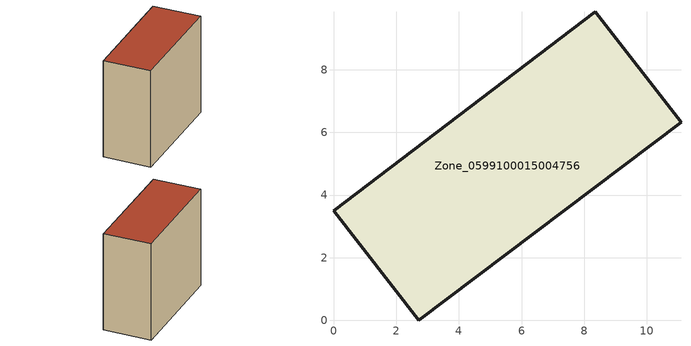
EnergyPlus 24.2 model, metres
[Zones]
Zone_0599100015004756
 floor ground (C_G): 11.09,6.33 2.71,0 0,3.49 8.35,9.86 z0.84
 wall outside (C_F): 2.71,0 11.09,6.33 8.35,9.86 0,3.49 2.71,0 z0.84:10.29
 roof outside (C_R): 8.35,9.86 0,3.49 2.71,0 11.09,6.33 z10.29
[BUILDING]
Pand.0599100015004756: North Axis=0; Terrain=City; Loads Convergence Tolerance Value=0.04; Temperature Convergence Tolerance Value=0.4; Solar Distribution=FullExterior; Maximum Number of Warmup Days=25; Minimum Number of Warmup Days=1
[Site:Location]
Rotterdam.The.Hague.AP_ZH_NLD Design_Conditions: Latitude=51.96; Longitude=4.45; Time Zone=1; Elevation=-4.5
[SITE:GROUNDTEMPERATURE:BUILDINGSURFACE]
18, 18, 18, 18, 18, 18, 18, 18, 18, 18, 18, 18
[MATERIAL] Thermal Absorptance=0.9; Solar Absorptance=0.7; Visible Absorptance=0.7
Name | Roughness | Thickness | Conductivity | Density | Specific Heat
G.TI.1975-1991 | MediumSmooth | 0.15 | 0.288461 | 540 | 1210
F.TI.1975-1991 | Rough | 0.3 | 0.230769 | 1920 | 840
R.TI.1975-1991 | MediumRough | 0.2 | 0.153846 | 1500 | 1000
[CONSTRUCTION]
C_G: G.TI.1975-1991
C_F: F.TI.1975-1991
C_R: R.TI.1975-1991
[ZONE]
Zone_0599100015004756: Type=1; Multiplier=1; Ceiling Height=Autocalculate; Volume=Autocalculate; Floor Area=autocalculate; Part of Total Floor Area=Yes
[ZONEINFILTRATION:DESIGNFLOWRATE]
Infil_Zone_0599100015004756: Zone or ZoneList or Space or SpaceList=Zone_0599100015004756; Schedule=AlwaysOn; Design Flow Rate Calculation Method=Flow/Area; Flow Rate per Floor Area=0.003; Constant Term Coefficient=1; Temperature Term Coefficient=0; Velocity Term Coefficient=0; Velocity Squared Term Coefficient=0
[HVACTEMPLATE:ZONE:IDEALLOADSAIRSYSTEM]
Zone_0599100015004756: Maximum Heating Supply Air Temperature=50; Minimum Cooling Supply Air Temperature=13; Maximum Heating Supply Air Humidity Ratio=0.0156; Minimum Cooling Supply Air Humidity Ratio=0.0077; Heating Limit=NoLimit; Cooling Limit=NoLimit; Dehumidification Control Type=ConstantSensibleHeatRatio; Cooling Sensible Heat Ratio=0.7; Dehumidification Setpoint=60; Humidification Control Type=None; Humidification Setpoint=30; Outdoor Air Method=None; Outdoor Air Flow Rate per Person=0.00944; Outdoor Air Flow Rate per Zone Floor Area=0; Outdoor Air Flow Rate per Zone=0; Demand Controlled Ventilation Type=None; Outdoor Air Economizer Type=NoEconomizer; Heat Recovery Type=None; Sensible Heat Recovery Effectiveness=0.7; Latent Heat Recovery Effectiveness=0.65
[ZONECONTROL:THERMOSTAT]
ThermostatControl_Zone_0599100015004756: Zone or ZoneList=Zone_0599100015004756; Control Type Schedule=DualSetpointControlType; Control 1=Thermostat_Zone_0599100015004756; Temperature Difference Between Cutout And Setpoint=0
[THERMOSTATSETPOINT:DUALSETPOINT]
Thermostat_Zone_0599100015004756: Heating Setpoint Temperature Schedule=HeatingSetpoint_Zone_0599100015004756; Cooling Setpoint Temperature Schedule=CoolingSetpoint_Zone_0599100015004756
[SCHEDULE:COMPACT]
HeatingSetpoint_Zone_0599100015004756: Through: 12/31, For: AllDays, Until: 24:00, 21
CoolingSetpoint_Zone_0599100015004756: Through: 12/31, For: AllDays, Until: 24:00, 24
DualSetpointControlType: Through: 12/31, For: AllDays, Until: 24:00, 4
AlwaysOn: Through: 12/31, For: AllDays, Until: 24:00, 1
